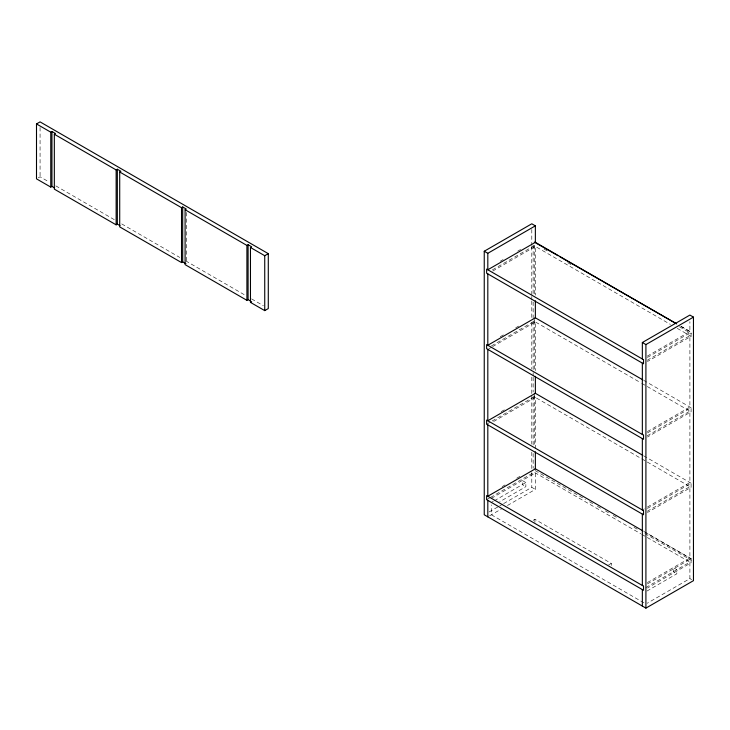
<?xml version="1.0" encoding="UTF-8"?>
<svg xmlns="http://www.w3.org/2000/svg" width="730" height="730" viewBox="0 0 730 730"><rect width="100%" height="100%" fill="white"/><g stroke="black" fill="none" stroke-linecap="round" stroke-linejoin="round"><path stroke-width="0.55" stroke-dasharray="3.65 2.74" d="M38.279 177.819L40.068 176.788L48.919 181.898M500.214 261.24L503.125 259.561M517.68 251.156L520.59 249.477M492.449 269.835L534.178 245.745L670.359 324.375M492.668 271.085L535.364 246.439L535.364 295.148M500.214 336.731L504.092 334.495M515.736 327.77L518.647 326.091M491.482 345.892L534.178 321.246L640.758 382.776M488.79 348.821L491.701 347.142M492.668 346.577L535.364 321.93L535.364 370.648M501.181 411.665L505.06 409.421M486.627 424.185L534.178 396.737L640.758 458.267M493.635 421.511L535.364 397.421L535.364 448.402M647.2 356.185L689.896 331.539L689.896 321.656M647.419 357.435L691.082 332.223L691.082 336.338L647.419 361.551M647.2 360.301L689.896 335.654L689.896 407.03L647.2 431.676M502.149 486.6L505.06 484.921M516.712 478.196L520.59 475.951M486.627 499.676L489.538 497.997M490.505 497.44L534.178 472.228L640.758 533.758M491.381 498.344L535.364 472.912L535.364 489.383L507.222 505.635M491.381 502.459L493.316 501.346M494.283 500.789L525.856 482.557L525.856 486.682L499.776 501.729M489.1 511.976L498.809 506.374M499.776 505.817L502.687 504.138M503.654 503.572L531.796 487.33L535.364 489.383M489.602 515.809L501.401 508.992M647.419 432.926L691.082 407.714L691.082 411.829L647.419 437.042M647.2 435.801L689.896 411.145L689.896 482.521L645.256 508.29M533.128 520.353L534.908 519.322L611.284 563.414L611.284 565.476M642.345 509.978L644.289 508.856M647.419 508.418L691.082 483.205L691.082 487.33L647.419 512.533M647.2 511.292L689.896 486.636L689.896 558.012L647.172 582.677M608.61 564.956L611.284 563.414M647.419 583.909L691.082 558.705L691.082 562.821L647.419 588.033M645.913 587.522L689.896 562.136L689.896 578.607L647.2 603.254M646.88 591.09L676.82 573.798L676.82 569.683L673.252 567.621L673.252 571.745L676.82 573.798M680.652 326.1L691.52 332.342M544.023 249.058L547.984 251.33M567.748 262.681L571.709 264.944M679.466 326.794L691.328 333.601M645.055 532.316L691.52 558.979M535.127 470.595L585.542 499.53M589.502 501.793L593.453 504.065M597.414 506.337L601.365 508.6M605.316 510.872L609.276 513.144M613.227 515.417L617.178 517.68M633.987 527.325L637.938 529.597M644.864 533.566L691.328 560.239M681.218 326.529L691.082 332.223M677.267 328.363L691.082 336.338M643.714 380.366L691.082 407.714M641.743 383.341L691.082 411.829M643.714 455.858L691.082 483.205M641.743 458.841L691.082 487.33M55.808 185.876L114.829 219.958M121.718 223.928L179.762 257.444M185.657 260.847L245.672 295.495M251.576 298.899L263.375 305.715M643.714 531.349L691.082 558.705M641.743 534.333L691.082 562.821M525.856 482.557L522.288 480.504L522.288 484.62L525.856 486.682M689.896 578.607L691.675 579.629M643.942 602.861L491.381 514.778L491.381 504.895M534.908 519.322L534.908 522.406M534.333 245.545L534.333 296.8M534.333 320.716L534.333 370.822M534.333 395.879L534.333 445.993M534.178 318.152L534.178 321.246M534.178 393.643L534.178 396.737M533.146 245.098L533.146 294.071M533.146 302.037L533.146 371.515M533.146 372.647L533.146 376.069M533.146 377.209L533.146 392.01M533.146 396.563L533.146 445.537M533.146 453.512L533.146 468.313M531.796 229.466L531.796 245.371M531.796 246.503L531.796 295.349M531.796 296.49L531.796 299.893M531.796 301.034L531.796 318.07M531.796 322.614L531.796 369.188M531.796 377.136L531.796 444.159M531.796 452.116L531.796 471.425M531.796 472.556L531.796 487.33M186.278 212.403L186.278 263.95M40.068 127.485L40.068 176.788"/><path stroke-width="1.09" d="M54.631 187.939L51.949 186.396L50.762 187.081L36.5 178.85L36.5 123.945L40.068 121.883L268.293 253.657L268.293 308.562L264.735 310.615L250.463 302.384L250.463 247.479L251.658 246.795L248.09 244.732L246.904 245.417L185.091 209.729L185.091 264.634L246.904 300.322L248.09 299.638L250.764 301.18M36.5 123.945L50.762 132.176L51.949 131.491L55.517 133.554L54.33 134.238L54.33 189.143L116.143 224.831L117.329 224.146L120.003 225.689M54.33 134.238L116.143 169.926L117.329 169.241L120.897 171.294L119.711 171.988L119.711 226.893L181.524 262.572L182.71 261.887L185.383 263.43M119.711 171.988L181.524 207.676L182.71 206.982L186.278 209.045L185.091 209.729M250.463 247.479L264.735 255.71L268.293 253.657M250.463 302.384L251.658 301.691M642.345 358.987L642.345 342.516L689.896 315.068L693.464 317.121L693.464 580.66L645.913 608.117L484.245 514.778L484.245 251.239L531.796 223.791L535.364 225.844L535.364 242.314L487.813 269.772L487.813 253.301L535.364 225.844M642.345 342.516L645.913 344.578L693.464 317.121M534.333 242.132L558.058 255.746M560.038 256.887L676.692 323.837M535.163 242.205L676.281 323.673M484.245 251.239L487.813 253.301M535.163 317.696L642.728 379.801M535.163 393.187L642.728 455.292M535.163 468.678L642.728 530.783M645.913 344.578L645.913 608.117M642.345 363.102L642.345 434.478M642.345 438.602L642.345 509.978M642.345 514.093L642.345 585.469M642.345 589.584L642.345 606.055M535.364 300.815L535.364 317.815L487.813 345.263L487.813 273.887M535.364 376.306L535.364 393.306L487.813 420.754L487.813 349.378M535.364 451.806L535.364 468.797L487.813 496.245L487.813 424.869M487.813 500.369L487.813 516.84M264.735 255.71L264.735 310.615M248.09 244.732L248.09 299.638M246.904 245.417L246.904 300.322M182.71 206.982L182.71 261.887M181.524 207.676L181.524 262.572M117.329 169.241L117.329 224.146M116.143 169.926L116.143 224.831M51.949 131.491L51.949 186.396M50.762 132.176L50.762 187.081M643.531 359.671L486.627 269.087L486.627 273.202L643.531 363.796L643.531 359.671M643.531 435.171L486.627 344.578L486.627 348.694L643.531 439.287L643.531 435.171M643.531 510.662L486.627 420.069L486.627 424.185L643.531 514.778L643.531 510.662M643.531 586.154L486.627 495.561L486.627 499.676L643.531 590.269L643.531 586.154"/></g></svg>
